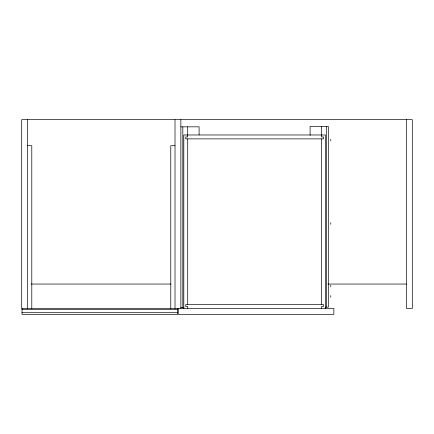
<?xml version="1.0" encoding="UTF-8"?>
<svg xmlns="http://www.w3.org/2000/svg" width="434" height="434" viewBox="0 0 434 434"><rect width="100%" height="100%" fill="white"/><g stroke="black" fill="none" stroke-linecap="round" stroke-linejoin="round"><path stroke-width="0.65" d="M180.869 126.837L199.097 126.837L199.097 134.958M27.559 145.716L31.79 145.716L31.79 308.466M175.011 145.716L170.779 145.716L170.779 308.466M31.194 284.053L170.953 284.053M327.865 284.053L406.441 284.053M325.147 307.163L328.321 307.163L328.321 126.511L310.093 126.511L310.093 135.305M180.869 307.489L184.043 307.489M22.026 309.442L177.614 309.442M22.026 312.697L177.614 312.697M406.441 119.675L406.441 308.466L412.3 308.466L412.3 119.675L21.7 119.675L21.7 308.466L333.854 308.466L333.854 314.325L178.266 314.325L178.266 308.466M330.762 139.368L330.762 140.996M330.762 222.696L330.762 224.324M330.762 285.192L330.762 286.82M330.762 295.608L330.762 297.236M326.368 126.511L326.368 307.163M325.391 308.466L325.391 134.974L183.799 134.974L183.799 308.466M321.486 126.511L321.486 136.927L323.439 136.927L323.439 138.88L185.752 138.88L185.752 136.927L187.705 136.927L187.705 126.837M321.486 138.88L321.486 304.559M321.486 308.466L321.486 306.512L323.439 306.512L323.439 304.559L185.752 304.559L185.752 306.512L187.705 306.512L187.705 308.466M187.705 138.88L187.705 304.559M182.822 126.837L182.822 307.489M180.869 119.675L180.869 308.466M177.614 308.466L177.614 314.325L22.026 314.325L22.026 308.466M175.011 119.675L175.011 308.466M27.559 119.675L27.559 308.466"/></g></svg>
